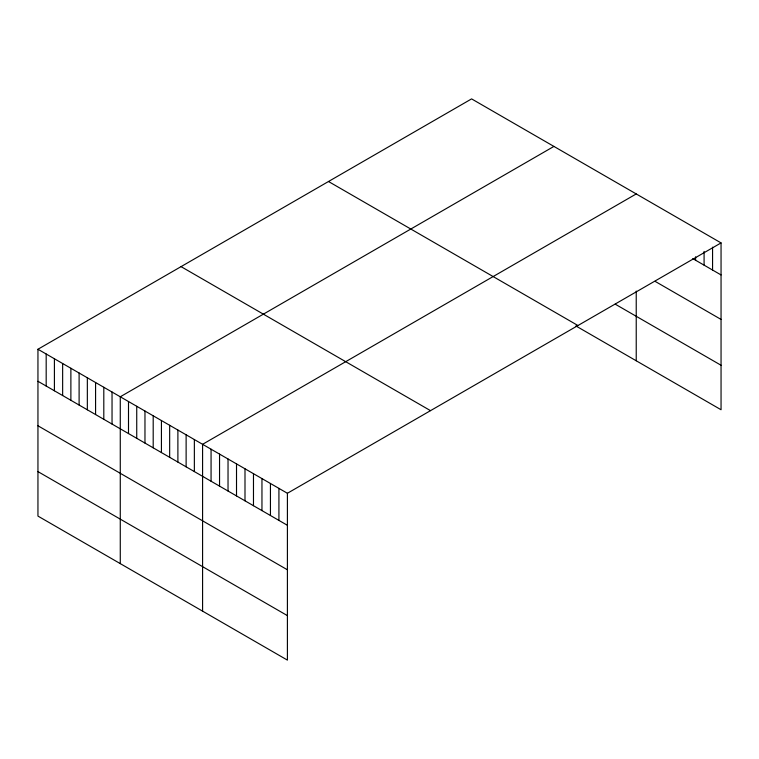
<?xml version="1.0" encoding="UTF-8"?>
<svg xmlns="http://www.w3.org/2000/svg" width="759" height="759" viewBox="0 0 759 759"><rect width="100%" height="100%" fill="white"/><g stroke="black" fill="none" stroke-linecap="round" stroke-linejoin="round"><path stroke-width="1.14" d="M721.05 242.908L287.405 493.274L287.405 660.112L37.95 516.092L37.95 349.254L471.595 98.888L721.05 242.908L721.05 409.746L575.872 325.934M553.918 146.411L120.273 396.777L120.273 563.624M636.232 193.943L202.587 444.309L202.587 611.147M692.777 258.62L721.05 274.938M655.083 281.342L721.05 319.425M615.198 304.15L721.05 365.259M328.495 181.505L577.95 325.526M181.05 266.627L430.505 410.647M37.95 349.254L287.405 493.274M37.95 381.284L287.405 525.304M37.95 425.771L287.405 569.791M37.95 471.605L287.405 615.625M712.568 247.159L712.568 270.043M704.086 251.419L704.086 265.147M695.605 256.817L695.605 260.252M636.232 291.086L636.232 360.781M278.923 488.379L278.923 520.408M270.441 483.474L270.441 515.513M261.959 478.578L261.959 510.617M253.478 473.682L253.478 505.722M244.996 468.787L244.996 500.826M236.514 463.891L236.514 495.921M228.032 458.996L228.032 491.026M219.55 454.1L219.55 486.13M211.068 449.205L211.068 481.234M194.361 439.556L194.361 471.586M186.126 434.803L186.126 466.832M177.891 430.049L177.891 462.079M169.665 425.296L169.665 457.326M161.43 420.543L161.43 452.573M153.195 415.79L153.195 447.819M144.969 411.036L144.969 443.066M136.734 406.283L136.734 438.313M128.499 401.53L128.499 433.569M112.038 392.023L112.038 424.063M103.803 387.27L103.803 419.31M95.577 382.517L95.577 414.556M87.342 377.764L87.342 409.803M79.107 373.011L79.107 405.05M70.881 368.257L70.881 400.297M62.646 363.514L62.646 395.543M54.411 358.76L54.411 390.79M46.185 354.007L46.185 386.037"/></g></svg>
